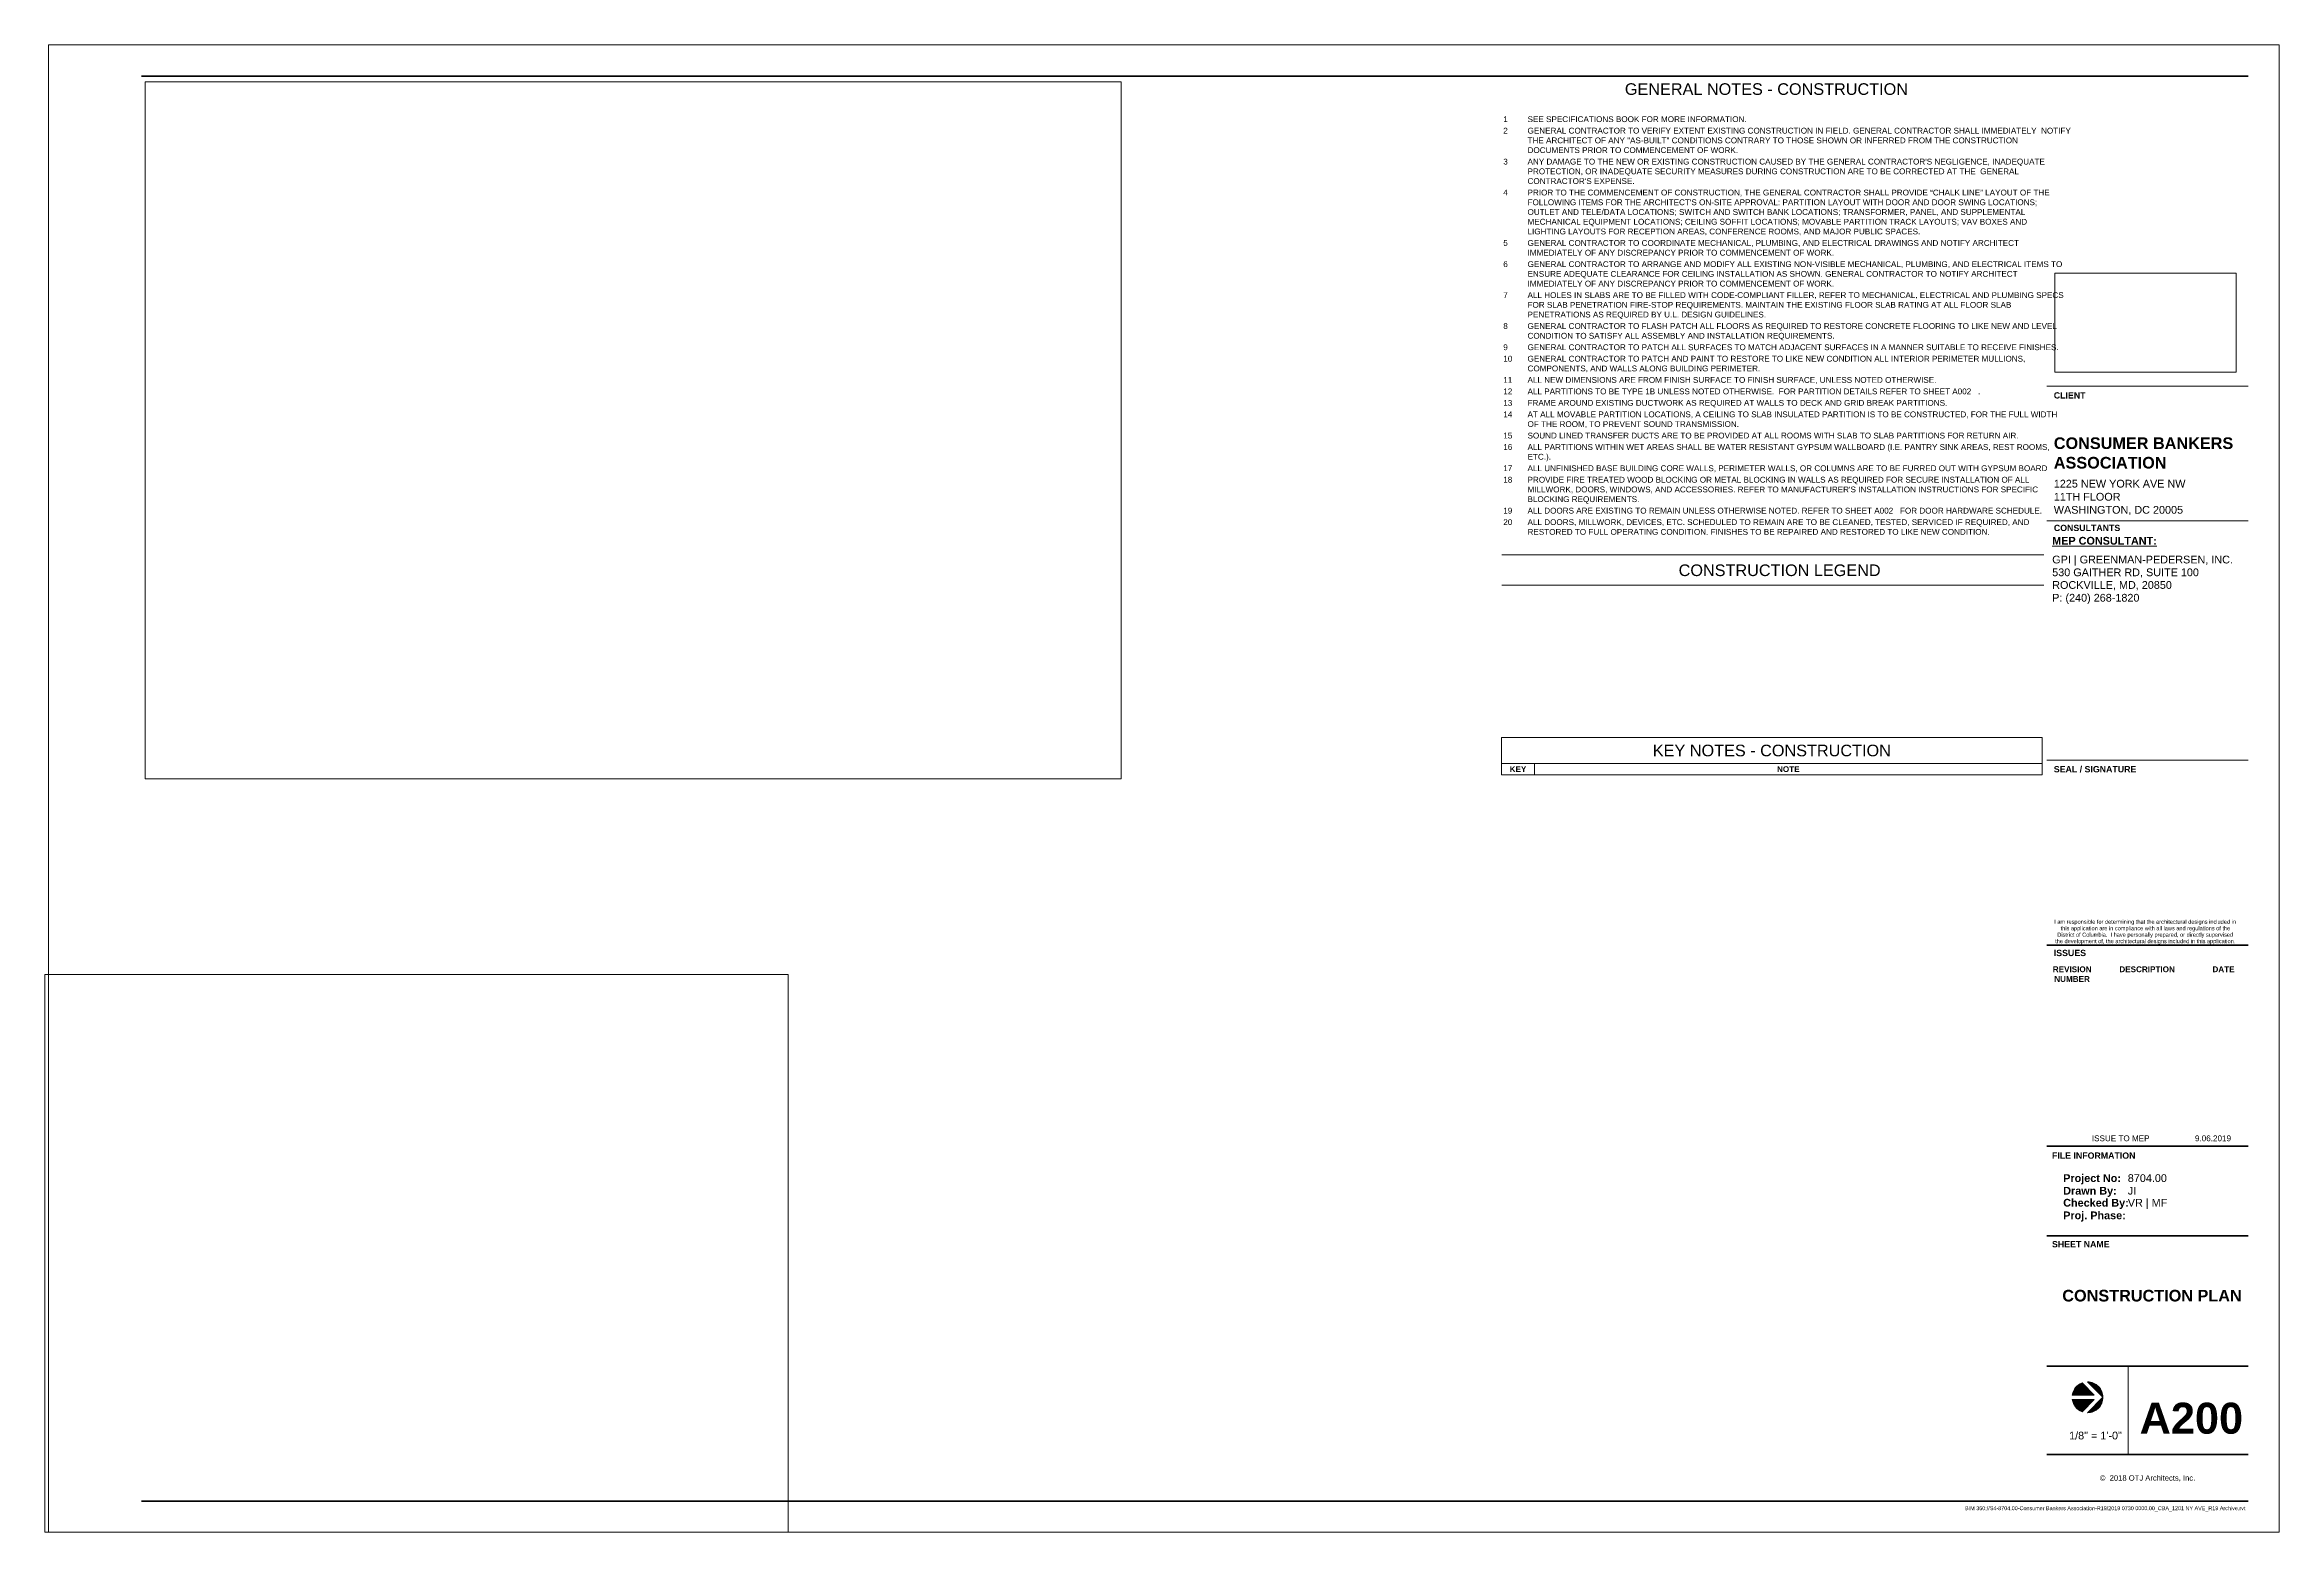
# Paper-space layout 'Layout1' of a CAD drawing. Header units: inches. Extents: x 0 to 36.1, y 0 to 24.
import ezdxf

# ---------------------------------------------------------------- set-up
doc = ezdxf.new("R2010")
doc.units = ezdxf.units.IN
doc.header["$MEASUREMENT"] = 0
for name, color, linetype, lineweight in [('A-ANNO-NOTE', 131, 'Continuous', 9), ('A-DETL-THIN', 151, 'Continuous', 9), ('G-ANNO-SCHD', 231, 'Continuous', 9), ('G-ANNO-TEXT', 231, 'Continuous', 9), ('G-ANNO-TTLB', 6, 'Continuous', 9), ('G-ANNO-TTLB-THIN', 151, 'Continuous', 9), ('G-ANNO-TTLB-WIDE', 214, 'Continuous', 50)]:
    doc.layers.add(name, color=color, linetype=linetype, lineweight=lineweight)
doc.layers.add('G-ANNO-NPLT', color=191, linetype='Continuous', plot=False)
doc.styles.add('Arial', font='arial.ttf', dxfattribs={"height": 0.06478088543391539})
doc.styles.add('Arial_1', font='arial.ttf', dxfattribs={"height": 0.09374999999999999})
doc.styles.add('Arial_B', font='arialbd.ttf', dxfattribs={"height": 0.09374999999999999})
doc.styles.add('Swis721 Lt BT', font='swissl.ttf', dxfattribs={"height": 0.1875})
doc.styles.add('Swis721 Lt BT_1', font='swissl.ttf', dxfattribs={"height": 0.09374999999999999})
doc.styles.add('Swis721 Lt BT_2', font='swissl.ttf', dxfattribs={"height": 0.08808360477741585})
doc.styles.add('Swis721 Lt BT_3', font='swissl.ttf', dxfattribs={"height": 0.125})
doc.styles.add('Swis721 Lt BT_4', font='swissl.ttf', dxfattribs={"height": 0.06249999999999999})
doc.styles.add('Swis721 Lt BT_B', font='', dxfattribs={"height": 0.09374999999999999})
doc.styles.add('Swis721 Lt BT_B_1', font='', dxfattribs={"height": 0.1015625})
doc.styles.add('Swis721 Lt BT_B_2', font='', dxfattribs={"height": 0.125})
doc.styles.add('Swis721 Lt BT_B_3', font='', dxfattribs={"height": 0.5})
doc.styles.add('Swis721 Lt BT_B_4', font='', dxfattribs={"height": 0.1875})
doc.styles.get('Swis721 Lt BT_B').set_extended_font_data('Swis721 Lt BT', bold=True)
doc.styles.get('Swis721 Lt BT_B_1').set_extended_font_data('Swis721 Lt BT', bold=True)
doc.styles.get('Swis721 Lt BT_B_2').set_extended_font_data('Swis721 Lt BT', bold=True)
doc.styles.get('Swis721 Lt BT_B_3').set_extended_font_data('Swis721 Lt BT', bold=True)
doc.styles.get('Swis721 Lt BT_B_4').set_extended_font_data('Swis721 Lt BT', bold=True)
picture_1 = doc.add_image_def('image1.jpg', size_in_pixel=(2551, 1396))

# ---------------------------------------------------------------- blocks, each defined once
blk = doc.blocks.new('Titleblock - 24 x 36 - DC-6820859-CONSTRUCTION PLAN')
at = {"layer": 'G-ANNO-TTLB'}
h = blk.add_hatch(color=256, dxfattribs=at)
edge = h.paths.add_edge_path(flags=0)
edge.add_line((32.83055116160608, 2.419932058428184), (33.02667975864673, 2.2238034613876))
edge.add_line((33.02667975864673, 2.2238034613876), (32.67215606552619, 2.223803461387536))
edge.add_arc((32.91804582087888, 2.187245738481788), 0.2485925157591429, 110.60725363530631, 171.5434806647319, ccw=False)
h = blk.add_hatch(color=256, dxfattribs=at)
edge = h.paths.add_edge_path(flags=0)
edge.add_line((33.16663833663804, 2.187245738481864), (32.91804582087887, 2.43583825424097))
edge.add_arc((32.91804582087891, 2.187245738481831), 0.2485925157591347, 8.58335624798201e-12, 90.00000000000978, ccw=False)
h = blk.add_hatch(color=256, dxfattribs=at)
edge = h.paths.add_edge_path(flags=0)
edge.add_line((32.9180458208789, 1.938653222722687), (33.16663833663805, 2.187245738481875))
edge.add_arc((32.91804582087891, 2.187245738481831), 0.2485925157591432, -90.0000000000021, 1.1425527191022411e-11, ccw=False)
h = blk.add_hatch(color=256, dxfattribs=at)
edge = h.paths.add_edge_path(flags=0)
edge.add_line((33.02667975864679, 2.150688015576083), (32.83055116160617, 1.954559418535402))
edge.add_arc((32.91804582087894, 2.187245738481863), 0.2485925157591987, 188.4565193352742, 249.3927463647058, ccw=False)
edge.add_line((32.6721560655262, 2.150688015576083), (33.02667975864679, 2.150688015576083))
at = {"layer": 'A-ANNO-NOTE'}
for p, q in [((32.6721560655262, 2.223803461387602), (33.02667975864673, 2.223803461387602)), ((33.02667975864673, 2.223803461387602), (32.6721560655262, 2.223803461387602)), ((32.67215606552619, 2.223803461387536), (33.02667975864673, 2.2238034613876)), ((32.83055116160608, 2.419932058428178), (33.02667975864673, 2.223803461387602)), ((33.02667975864673, 2.223803461387602), (32.83055116160608, 2.419932058428178)), ((33.02667975864673, 2.2238034613876), (32.83055116160608, 2.419932058428184)), ((32.91804582087887, 2.435838254240955), (33.16663833663804, 2.187245738481861)), ((33.16663833663804, 2.18724573848187), (32.91804582087888, 2.435838254240954)), ((32.91804582087887, 2.43583825424097), (33.16663833663804, 2.187245738481864)), ((33.16663833663804, 2.187245738481863), (32.91804582087889, 1.938653222722688)), ((32.9180458208789, 1.938653222722688), (33.16663833663804, 2.187245738481854)), ((33.16663833663805, 2.187245738481875), (32.9180458208789, 1.938653222722687)), ((32.6721560655262, 2.150688015576085), (33.02667975864679, 2.150688015576085)), ((33.02667975864679, 2.150688015576085), (32.6721560655262, 2.150688015576085)), ((33.02667975864679, 2.150688015576083), (32.6721560655262, 2.150688015576083)), ((32.83055116160617, 1.954559418535402), (33.02667975864679, 2.150688015576085)), ((33.02667975864679, 2.150688015576085), (32.83055116160617, 1.954559418535402)), ((32.83055116160617, 1.954559418535402), (33.02667975864679, 2.150688015576083))]:
    blk.add_line(p, q, dxfattribs=at)
for centre, radius, start, end in [((32.91804582087887, 2.18724573848179), 0.2485925157591338, 110.6072536353049, 171.5434806647313), ((32.91804582087887, 2.18724573848179), 0.2485925157591355, 110.6072536353153, 171.5434806647312), ((32.91804582087888, 2.187245738481788), 0.2485925157591429, 110.6072536353059, 171.5434806647316), ((32.91804582087891, 2.187245738481832), 0.2485925157591425, 8.184362334075995e-12, 90.0000000000082), ((32.91804582087891, 2.187245738481822), 0.2485925157591271, 359.9999999953104, 90.00000000000594), ((32.91804582087891, 2.187245738481831), 0.2485925157591347, 7.830525625763178e-12, 90.00000000000948), ((32.91804582087891, 2.187245738481832), 0.2485925157591441, 269.9999999999964, 1.034316382411936e-11), ((32.91804582087891, 2.187245738481822), 0.2485925157591335, 269.9999999999933, 359.9999999953096), ((32.91804582087891, 2.187245738481831), 0.2485925157591431, 269.9999999999976, 1.059760819863644e-11), ((32.91804582087894, 2.187245738481875), 0.2485925157592057, 188.4565193352745, 249.3927463647045), ((32.91804582087894, 2.187245738481875), 0.2485925157592067, 188.4565193352756, 249.3927463647047), ((32.91804582087894, 2.187245738481863), 0.2485925157591987, 188.4565193352738, 249.3927463647054)]:
    blk.add_arc(centre, radius, start, end, dxfattribs=at)
at = {"layer": 'G-ANNO-TTLB'}
for p, q in [((0.0124999999999992, 24.0125), (0.0124999999999992, 0.01249999999988205)), ((36.0125, 24.0125), (0.01249999999999929, 24.0125)), ((36.0125, 0.01249999999988205), (36.0125, 24.0125)), ((32.26249999999998, 18.50182749999995), (35.51249999999998, 18.50182749999995)), ((32.26249999999998, 18.50182749999995), (35.51249999999998, 18.50182749999995)), ((0.0124999999999992, 0.01249999999988205), (36.0125, 0.01249999999988205))]:
    blk.add_line(p, q, dxfattribs=at)
at = {"layer": 'G-ANNO-TTLB-THIN'}
for p, q in [((32.26249999999998, 16.33142379176223), (35.51249999999999, 16.33142379176223)), ((32.26249999999997, 12.46983910714828), (35.51249999999999, 12.46983910714828)), ((33.57501179533868, 2.690203614458643), (33.57501179533868, 1.262499999999882))]:
    blk.add_line(p, q, dxfattribs=at)
at = {"layer": 'G-ANNO-TTLB-WIDE'}
for p, q in [((35.51249999999999, 23.50249999999988), (1.512500000000036, 23.50249999999988)), ((32.26249999999997, 9.481457673865455), (35.51249999999999, 9.481457673865455)), ((35.51249999999999, 6.23808437727519), (32.26249999999996, 6.238084377275201)), ((35.51249999999999, 4.791063195861031), (32.26249999999996, 4.791063195861041)), ((32.26249999999996, 2.690203614458643), (35.51249999999999, 2.690203614458643)), ((32.26249999999995, 1.262499999999882), (35.51249999999999, 1.262499999999882)), ((1.512499999999998, 0.512499999999882), (32.26249999999998, 0.512499999999882)), ((32.26249999999998, 0.512499999999882), (35.51249999999999, 0.512499999999882))]:
    blk.add_line(p, q, dxfattribs=at)
at = {"layer": 'G-ANNO-TTLB', "attachment_point": 1}
for s, insert, char_height, width, style in [('CLIENT', (32.37337726309555, 18.4048593631446), 0.1015625, 0.5712812499999999, 'Swis721 Lt BT_B_1'), ('CONSULTANTS', (32.37428590828188, 16.26570565490687), 0.1015625, 1.199375, 'Swis721 Lt BT_B_1'), ('\\LMEP CONSULTANT:', (32.34764723457467, 16.07048089578847), 0.125, 1.94425, 'Swis721 Lt BT_B_2'), ('SEAL / SIGNATURE', (32.37325769334894, 12.37266955427129), 0.1015625, 1.4834375, 'Swis721 Lt BT_B_1'), ('I am responsible for determining that the architectural designs included in ', (32.37976370421768, 9.891953396049294), 0.06478088543391539, 3.519218749999999, 'Arial'), ('this application are in compliance with all laws and regulations of the ', (32.48393037088434, 9.787786729382626), 0.06478088543391539, 3.269874999999999, 'Arial'), ('ISSUES', (32.37329619640249, 9.407423061719072), 0.1015625, 0.5807499999999998, 'Swis721 Lt BT_B_1'), ('the development of, the architectural designs included in this application.', (32.39538870421769, 9.579453396049294), 0.06478088543391539, 3.4529375, 'Arial'), ('District of Columbia.  I have personally prepared, or directly supervised ', (32.42924287088435, 9.68362006271596), 0.06478088543391539, 3.405593749999999, 'Arial'), ('REVISION', (32.35695457809687, 9.140284603439184), 0.09374999999999999, 0.7638124999999998, 'Arial_B'), ('DESCRIPTION', (33.43154503972991, 9.140284603439184), 0.09374999999999999, 1.098375, 'Arial_B'), ('DATE', (34.9337205070849, 9.140284603439184), 0.09374999999999999, 0.4355624999999999, 'Arial_B'), ('NUMBER', (32.38039207809687, 8.984034603439184), 0.09374999999999999, 0.7101562499999998, 'Arial_B'), ('FILE INFORMATION', (32.3437895233209, 6.137686378713225), 0.1015625, 1.51815625, 'Swis721 Lt BT_B_1'), ('Project No:', (32.5251891811193, 5.786302740495375), 0.125, 1.05103125, 'Swis721 Lt BT_B_2'), ('Drawn By:', (32.5251891811193, 5.582971810793804), 0.125, 0.9658125, 'Swis721 Lt BT_B_2'), ('Checked By:', (32.5251891811193, 5.388781716767459), 0.125, 1.20253125, 'Swis721 Lt BT_B_2'), ('Proj. Phase:', (32.5251891811193, 5.185169475354638), 0.125, 1.13625, 'Swis721 Lt BT_B_2'), ('SHEET NAME', (32.3437895233209, 4.70809458642389), 0.1015625, 1.0415625, 'Swis721 Lt BT_B_1'), ('©  2018 OTJ Architects, Inc.', (33.11587570819173, 0.9295714964828042), 0.08808360477741585, 1.855875, 'Swis721 Lt BT_2')]:
    blk.add_mtext(s, dxfattribs=dict(at, insert=insert, char_height=char_height, width=width, style=style))
at = {"layer": 'G-ANNO-TTLB'}
image = blk.add_image(picture_1, insert=(32.39115841158299, 18.72602272428799), size_in_units=(2.92585334867135, 1.601133388767229), dxfattribs=at)
image.dxf.flags = 7

psp = doc.layouts.get("Layout1")

# ---------------------------------------------------------------- linework, layer by layer
at = {"layer": 'A-DETL-THIN'}
for p, q in [((23.51250000000003, 15.77048697957312), (32.26250000000002, 15.77048697957309)), ((23.51250000000003, 15.28048697957312), (32.26250000000002, 15.28048697957309)), ((23.51021200003635, 12.82397490041489), (23.51021200003635, 12.40730823374822)), ((32.23449812970251, 12.82397490041489), (23.51021200003634, 12.82397490041489)), ((32.23449812970251, 12.40730823374822), (32.23449812970251, 12.82397490041489)), ((23.51021200003635, 12.40730823374822), (23.51021200003635, 12.2221423029855)), ((23.51021200003635, 12.40730823374822), (32.23449812970251, 12.40730823374822)), ((24.04115767256778, 12.40730823374822), (24.04115767256778, 12.2221423029855)), ((32.23449812970251, 12.40730823374822), (32.23449812970251, 12.2221423029855)), ((32.23449812970251, 12.2221423029855), (23.51021200003634, 12.2221423029855))]:
    psp.add_line(p, q, dxfattribs=at)

# ---------------------------------------------------------------- block references
at = {"layer": 'G-ANNO-TTLB'}
psp.add_blockref('Titleblock - 24 x 36 - DC-6820859-CONSTRUCTION PLAN', (0.04919969163946534, -0.008514336461123716), dxfattribs=at)

# ---------------------------------------------------------------- texts
at = {"layer": 'G-ANNO-SCHD'}
for s, insert, char_height, width, attachment_point, line_spacing_factor, style in [('GENERAL NOTES - CONSTRUCTION', (27.78474100155797, 23.38158735973096), 0.1875, 5.118944765045341, 2, 1.005061956881442, 'Swis721 Lt BT'), ('1', (23.53833700003635, 22.84886740948236), 0.09374999999999999, 0.08309975267930748, 1, 1.005061956881442, 'Swis721 Lt BT_1'), ('SEE SPECIFICATIONS BOOK FOR MORE INFORMATION.', (23.9299239515171, 22.84886740948236), 0.09374999999999999, 3.955548227535036, 1, 1.005061956881442, 'Swis721 Lt BT_1'), ('2', (23.53833700003635, 22.66370147871963), 0.09374999999999999, 0.08309975267930748, 1, 1.005061956881442, 'Swis721 Lt BT_1'), ('GENERAL CONTRACTOR TO VERIFY EXTENT EXISTING CONSTRUCTION IN FIELD. GENERAL CONTRACTOR SHALL IMMEDIATELY  NOTIFY\\PTHE ARCHITECT OF ANY "AS-BUILT" CONDITIONS CONTRARY TO THOSE SHOWN OR INFERRED FROM THE CONSTRUCTION\\PDOCUMENTS PRIOR TO COMMENCEMENT OF WORK.', (23.9299239515171, 22.66370147871963), 0.09374999999999999, 9.713173948887055, 1, 1.005061956881442, 'Swis721 Lt BT_1'), ('3', (23.53833700003635, 22.16445368643146), 0.09374999999999999, 0.08309975267930748, 1, 1.005061956881442, 'Swis721 Lt BT_1'), ("ANY DAMAGE TO THE NEW OR EXISTING CONSTRUCTION CAUSED BY THE GENERAL CONTRACTOR'S NEGLIGENCE, INADEQUATE\\PPROTECTION, OR INADEQUATE SECURITY MEASURES DURING CONSTRUCTION ARE TO BE CORRECTED AT THE  GENERAL\\PCONTRACTOR'S EXPENSE.", (23.9299239515171, 22.16445368643146), 0.09374999999999999, 9.31073371805441, 1, 1.005061956881442, 'Swis721 Lt BT_1'), ('4', (23.53833700003635, 21.66520589414328), 0.09374999999999999, 0.08309975267930748, 1, 1.005061956881442, 'Swis721 Lt BT_1'), ("PRIOR TO THE COMMENCEMENT OF CONSTRUCTION, THE GENERAL CONTRACTOR SHALL PROVIDE “CHALK LINE” LAYOUT OF THE\\PFOLLOWING ITEMS FOR THE ARCHITECT'S ON-SITE APPROVAL: PARTITION LAYOUT WITH DOOR AND DOOR SWING LOCATIONS;\\POUTLET AND TELE/DATA LOCATIONS; SWITCH AND SWITCH BANK LOCATIONS; TRANSFORMER, PANEL, AND SUPPLEMENTAL\\PMECHANICAL EQUIPMENT LOCATIONS; CEILING SOFFIT LOCATIONS; MOVABLE PARTITION TRACK LAYOUTS; VAV BOXES AND\\PLIGHTING LAYOUTS FOR RECEPTION AREAS, CONFERENCE ROOMS, AND MAJOR PUBLIC SPACES.", (23.9299239515171, 21.66520589414328), 0.09374999999999999, 9.45081615828524, 1, 1.005061956881442, 'Swis721 Lt BT_1'), ('5', (23.53833700003635, 20.85187624032965), 0.09374999999999999, 0.08309975267930748, 1, 1.005061956881442, 'Swis721 Lt BT_1'), ('GENERAL CONTRACTOR TO COORDINATE MECHANICAL, PLUMBING, AND ELECTRICAL DRAWINGS AND NOTIFY ARCHITECT\\PIMMEDIATELY OF ANY DISCREPANCY PRIOR TO COMMENCEMENT OF WORK.', (23.9299239515171, 20.85187624032965), 0.09374999999999999, 8.8679307502061, 1, 1.005061956881442, 'Swis721 Lt BT_1'), ('6', (23.53833700003635, 20.5096693788042), 0.09374999999999999, 0.08309975267930748, 1, 1.005061956881442, 'Swis721 Lt BT_1'), ('GENERAL CONTRACTOR TO ARRANGE AND MODIFY ALL EXISTING NON-VISIBLE MECHANICAL, PLUMBING, AND ELECTRICAL ITEMS TO\\PENSURE ADEQUATE CLEARANCE FOR CEILING INSTALLATION AS SHOWN. GENERAL CONTRACTOR TO NOTIFY ARCHITECT\\PIMMEDIATELY OF ANY DISCREPANCY PRIOR TO COMMENCEMENT OF WORK.', (23.9299239515171, 20.5096693788042), 0.09374999999999999, 9.639571310799669, 1, 1.005061956881442, 'Swis721 Lt BT_1'), ('7', (23.53833700003635, 20.01042158651603), 0.09374999999999999, 0.08309975267930748, 1, 1.005061956881442, 'Swis721 Lt BT_1'), ('ALL HOLES IN SLABS ARE TO BE FILLED WITH CODE-COMPLIANT FILLER, REFER TO MECHANICAL, ELECTRICAL AND PLUMBING SPECS\\PFOR SLAB PENETRATION FIRE-STOP REQUIREMENTS. MAINTAIN THE EXISTING FLOOR SLAB RATING AT ALL FLOOR SLAB\\PPENETRATIONS AS REQUIRED BY U.L. DESIGN GUIDELINES.', (23.9299239515171, 20.01042158651603), 0.09374999999999999, 9.66568837592745, 1, 1.005061956881442, 'Swis721 Lt BT_1'), ('8', (23.53833700003635, 19.51117379422785), 0.09374999999999999, 0.08309975267930748, 1, 1.005061956881442, 'Swis721 Lt BT_1'), ('GENERAL CONTRACTOR TO FLASH PATCH ALL FLOORS AS REQUIRED TO RESTORE CONCRETE FLOORING TO LIKE NEW AND LEVEL\\PCONDITION TO SATISFY ALL ASSEMBLY AND INSTALLATION REQUIREMENTS.', (23.9299239515171, 19.51117379422785), 0.09374999999999999, 9.522044517724648, 1, 1.005061956881442, 'Swis721 Lt BT_1'), ('9', (23.53833700003635, 19.1689669327024), 0.09374999999999999, 0.08309975267930748, 1, 1.005061956881442, 'Swis721 Lt BT_1'), ('GENERAL CONTRACTOR TO PATCH ALL SURFACES TO MATCH ADJACENT SURFACES IN A MANNER SUITABLE TO RECEIVE FINISHES.', (23.9299239515171, 19.1689669327024), 0.09374999999999999, 9.54103874690849, 1, 1.005061956881442, 'Swis721 Lt BT_1'), ('10', (23.53833700003635, 18.98380100193967), 0.09374999999999999, 0.166199505358615, 1, 1.005061956881442, 'Swis721 Lt BT_1'), ('GENERAL CONTRACTOR TO PATCH AND PAINT TO RESTORE TO LIKE NEW CONDITION ALL INTERIOR PERIMETER MULLIONS,\\PCOMPONENTS, AND WALLS ALONG BUILDING PERIMETER.', (23.9299239515171, 18.98380100193967), 0.09374999999999999, 8.935597691673536, 1, 1.005061956881442, 'Swis721 Lt BT_1'), ('11', (23.53833700003635, 18.64159414041422), 0.09374999999999999, 0.166199505358615, 1, 1.005061956881442, 'Swis721 Lt BT_1'), ('12', (23.53833700003635, 18.4564282096515), 0.09374999999999999, 0.166199505358615, 1, 1.005061956881442, 'Swis721 Lt BT_1'), ('ALL NEW DIMENSIONS ARE FROM FINISH SURFACE TO FINISH SURFACE, UNLESS NOTED OTHERWISE.', (23.9299239515171, 18.64159414041422), 0.09374999999999999, 7.362638087386644, 1, 1.005061956881442, 'Swis721 Lt BT_1'), ('ALL PARTITIONS TO BE TYPE 1B UNLESS NOTED OTHERWISE.  FOR PARTITION DETAILS REFER TO SHEET A002   .', (23.9299239515171, 18.4564282096515), 0.09374999999999999, 8.073734542456718, 1, 1.005061956881442, 'Swis721 Lt BT_1'), ('13', (23.53833700003635, 18.27126227888877), 0.09374999999999999, 0.166199505358615, 1, 1.005061956881442, 'Swis721 Lt BT_1'), ('14', (23.53833700003635, 18.08609634812604), 0.09374999999999999, 0.166199505358615, 1, 1.005061956881442, 'Swis721 Lt BT_1'), ('AT ALL MOVABLE PARTITION LOCATIONS, A CEILING TO SLAB INSULATED PARTITION IS TO BE CONSTRUCTED, FOR THE FULL WIDTH\\POF THE ROOM, TO PREVENT SOUND TRANSMISSION.', (23.9299239515171, 18.08609634812604), 0.09374999999999999, 9.508985985160757, 1, 1.005061956881442, 'Swis721 Lt BT_1'), ('FRAME AROUND EXISTING DUCTWORK AS REQUIRED AT WALLS TO DECK AND GRID BREAK PARTITIONS.', (23.9299239515171, 18.27126227888877), 0.09374999999999999, 7.532399010717228, 1, 1.005061956881442, 'Swis721 Lt BT_1'), ('15', (23.53833700003635, 17.7438894866006), 0.09374999999999999, 0.166199505358615, 1, 1.005061956881442, 'Swis721 Lt BT_1'), ('SOUND LINED TRANSFER DUCTS ARE TO BE PROVIDED AT ALL ROOMS WITH SLAB TO SLAB PARTITIONS FOR RETURN AIR.', (23.9299239515171, 17.7438894866006), 0.09374999999999999, 8.793140972794722, 1, 1.005061956881442, 'Swis721 Lt BT_1'), ('16', (23.53833700003635, 17.55872355583787), 0.09374999999999999, 0.166199505358615, 1, 1.005061956881442, 'Swis721 Lt BT_1'), ('ALL PARTITIONS WITHIN WET AREAS SHALL BE WATER RESISTANT GYPSUM WALLBOARD (I.E. PANTRY SINK AREAS, REST ROOMS,\\PETC.).', (23.9299239515171, 17.55872355583787), 0.09374999999999999, 9.283429513602636, 1, 1.005061956881442, 'Swis721 Lt BT_1'), ('17', (23.53833700003635, 17.21651669431242), 0.09374999999999999, 0.166199505358615, 1, 1.005061956881442, 'Swis721 Lt BT_1'), ('18', (23.53833700003635, 17.03135076354969), 0.09374999999999999, 0.166199505358615, 1, 1.005061956881442, 'Swis721 Lt BT_1'), ('ALL UNFINISHED BASE BUILDING CORE WALLS, PERIMETER WALLS, OR COLUMNS ARE TO BE FURRED OUT WITH GYPSUM BOARD', (23.9299239515171, 17.21651669431242), 0.09374999999999999, 9.365342126957954, 1, 1.005061956881442, 'Swis721 Lt BT_1'), ("PROVIDE FIRE TREATED WOOD BLOCKING OR METAL BLOCKING IN WALLS AS REQUIRED FOR SECURE INSTALLATION OF ALL\\PMILLWORK, DOORS, WINDOWS, AND ACCESSORIES. REFER TO MANUFACTURER'S INSTALLATION INSTRUCTIONS FOR SPECIFIC\\PBLOCKING REQUIREMENTS.", (23.9299239515171, 17.03135076354969), 0.09374999999999999, 9.165902720527615, 1, 1.005061956881442, 'Swis721 Lt BT_1'), ('20', (23.53833700003635, 16.34693704049879), 0.09374999999999999, 0.166199505358615, 1, 1.005061956881442, 'Swis721 Lt BT_1'), ('19', (23.53833700003635, 16.53210297126152), 0.09374999999999999, 0.166199505358615, 1, 1.005061956881442, 'Swis721 Lt BT_1'), ('ALL DOORS ARE EXISTING TO REMAIN UNLESS OTHERWISE NOTED. REFER TO SHEET A002   FOR DOOR HARDWARE SCHEDULE.', (23.9299239515171, 16.53210297126152), 0.09374999999999999, 9.241879637262983, 1, 1.005061956881442, 'Swis721 Lt BT_1'), ('ALL DOORS, MILLWORK, DEVICES, ETC. SCHEDULED TO REMAIN ARE TO BE CLEANED, TESTED, SERVICED IF REQUIRED, AND\\PRESTORED TO FULL OPERATING CONDITION. FINISHES TO BE REPAIRED AND RESTORED TO LIKE NEW CONDITION.', (23.9299239515171, 16.34693704049879), 0.09374999999999999, 9.021071723000823, 1, 1.005061956881442, 'Swis721 Lt BT_1'), ('KEY NOTES - CONSTRUCTION', (27.87235506486943, 12.70891700862392), 0.1875, 4.290321516900247, 2, 1.005061956881442, 'Swis721 Lt BT'), ('KEY', (23.77568483630207, 12.36136298913804), 0.09374999999999999, 0.2861005770816158, 2, 1.005061956881442, 'Swis721 Lt BT_B'), ('NOTE', (28.13782790113514, 12.36136298913804), 0.09374999999999999, 0.4119373454245671, 2, 1.005061956881442, 'Swis721 Lt BT_B'), ('ISSUE TO MEP', (33.03649548394739, 6.404222610975558), 0.09374999999999999, 1.112195121951219, 1, 0.9417779076525877, 'Arial_1'), ('9.06.2019', (34.70040850692728, 6.404222610975558), 0.09374999999999999, 0.6978479196556671, 1, 0.9417779076525877, 'Arial_1')]:
    psp.add_mtext(s, dxfattribs=dict(at, insert=insert, char_height=char_height, width=width, attachment_point=attachment_point, line_spacing_factor=line_spacing_factor, style=style))
at = {"layer": 'G-ANNO-TEXT', "color": 7, "insert": (26.36828895044264, 15.61713931558963), "char_height": 0.1875, "width": 3.72753125, "attachment_point": 1, "style": 'Swis721 Lt BT'}
psp.add_mtext('CONSTRUCTION LEGEND', dxfattribs=at)
at = {"layer": 'G-ANNO-TTLB', "attachment_point": 1}
for s, insert, char_height, width, style in [('CONSUMER BANKERS', (32.42245738498841, 17.667606940445), 0.1875, 3.310906249999999, 'Swis721 Lt BT_B_4'), ('ASSOCIATION', (32.42245738498841, 17.35250277377833), 0.1875, 2.057875, 'Swis721 Lt BT_B_4'), ('1225 NEW YORK AVE NW', (32.42245738498841, 16.983084786426), 0.125, 2.4050625, 'Swis721 Lt BT_3'), ('11TH FLOOR', (32.42245738498841, 16.772147286426), 0.125, 1.23409375, 'Swis721 Lt BT_3'), ('WASHINGTON, DC 20005', (32.42245738498841, 16.561209786426), 0.125, 2.4050625, 'Swis721 Lt BT_3'), ('530 GAITHER RD, SUITE 100', (32.39684692621413, 15.55267625262296), 0.125, 2.685968749999999, 'Swis721 Lt BT_3'), ('GPI | GREENMAN-PEDERSEN, INC.', (32.39684692621413, 15.75896350712067), 0.125, 3.370875, 'Swis721 Lt BT_3'), ('ROCKVILLE, MD, 20850', (32.39684692621413, 15.34878671566236), 0.125, 2.21884375, 'Swis721 Lt BT_3'), ('P: (240) 268-1820', (32.39684692621413, 15.142394812085), 0.125, 1.63809375, 'Swis721 Lt BT_3'), ('8704.00', (33.61669270407861, 5.777788404034252), 0.125, 0.7385624999999999, 'Swis721 Lt BT_3'), ('JI', (33.61669270407861, 5.57445747433268), 0.125, 0.1515, 'Swis721 Lt BT_3'), ('VR | MF', (33.61669270407861, 5.380267380306336), 0.125, 0.7701249999999998, 'Swis721 Lt BT_3'), ('CONSTRUCTION PLAN', (32.55956358880757, 3.912324474036881), 0.1875, 3.323531249999999, 'Swis721 Lt BT_B_4'), ('A200', (33.80762169262675, 2.090899195556992), 0.5, 1.87796875, 'Swis721 Lt BT_B_3'), (' 1/8" = 1\'-0"', (32.62119992524541, 1.623615378279966), 0.125, 1.07628125, 'Swis721 Lt BT_3')]:
    psp.add_mtext(s, dxfattribs=dict(at, insert=insert, char_height=char_height, width=width, style=style))

# ---------------------------------------------------------------- viewports
at = {"layer": '0'}
psp.add_viewport(center=(6, 4.5), size=(12, 9), view_center_point=(6, 4.5), view_height=12, dxfattribs=at)
at = {"layer": 'G-ANNO-NPLT'}
psp.add_viewport(center=(9.496737339684175, 17.78115938400844), size=(15.75264826425911, 11.25128470913931), view_center_point=(2670.521392644177, 748.5787847849), view_height=1080.123332077374, status=3, dxfattribs=at)

# ---------------------------------------------------------------- next in the draw order: texts
at = {"layer": 'G-ANNO-TTLB', "insert": (35.51391350662725, 0.4194843566418737), "char_height": 0.06249999999999999, "width": 5.150884907112233, "attachment_point": 3, "line_spacing_factor": 1.005061956881442, "style": 'Swis721 Lt BT_4', "bg_fill": 3, "box_fill_scale": 1.25, "bg_fill_color": 256, "bg_fill_true_color": 13158600, "bg_fill_transparency": 0}
psp.add_mtext('BIM 360://S4-8704.00-Consumer Bankers Association-R19/2019 0730 0000.00_CBA_1201 NY AVE_R19 Archive.rvt', dxfattribs=at)

doc.saveas('drawing.dxf')
